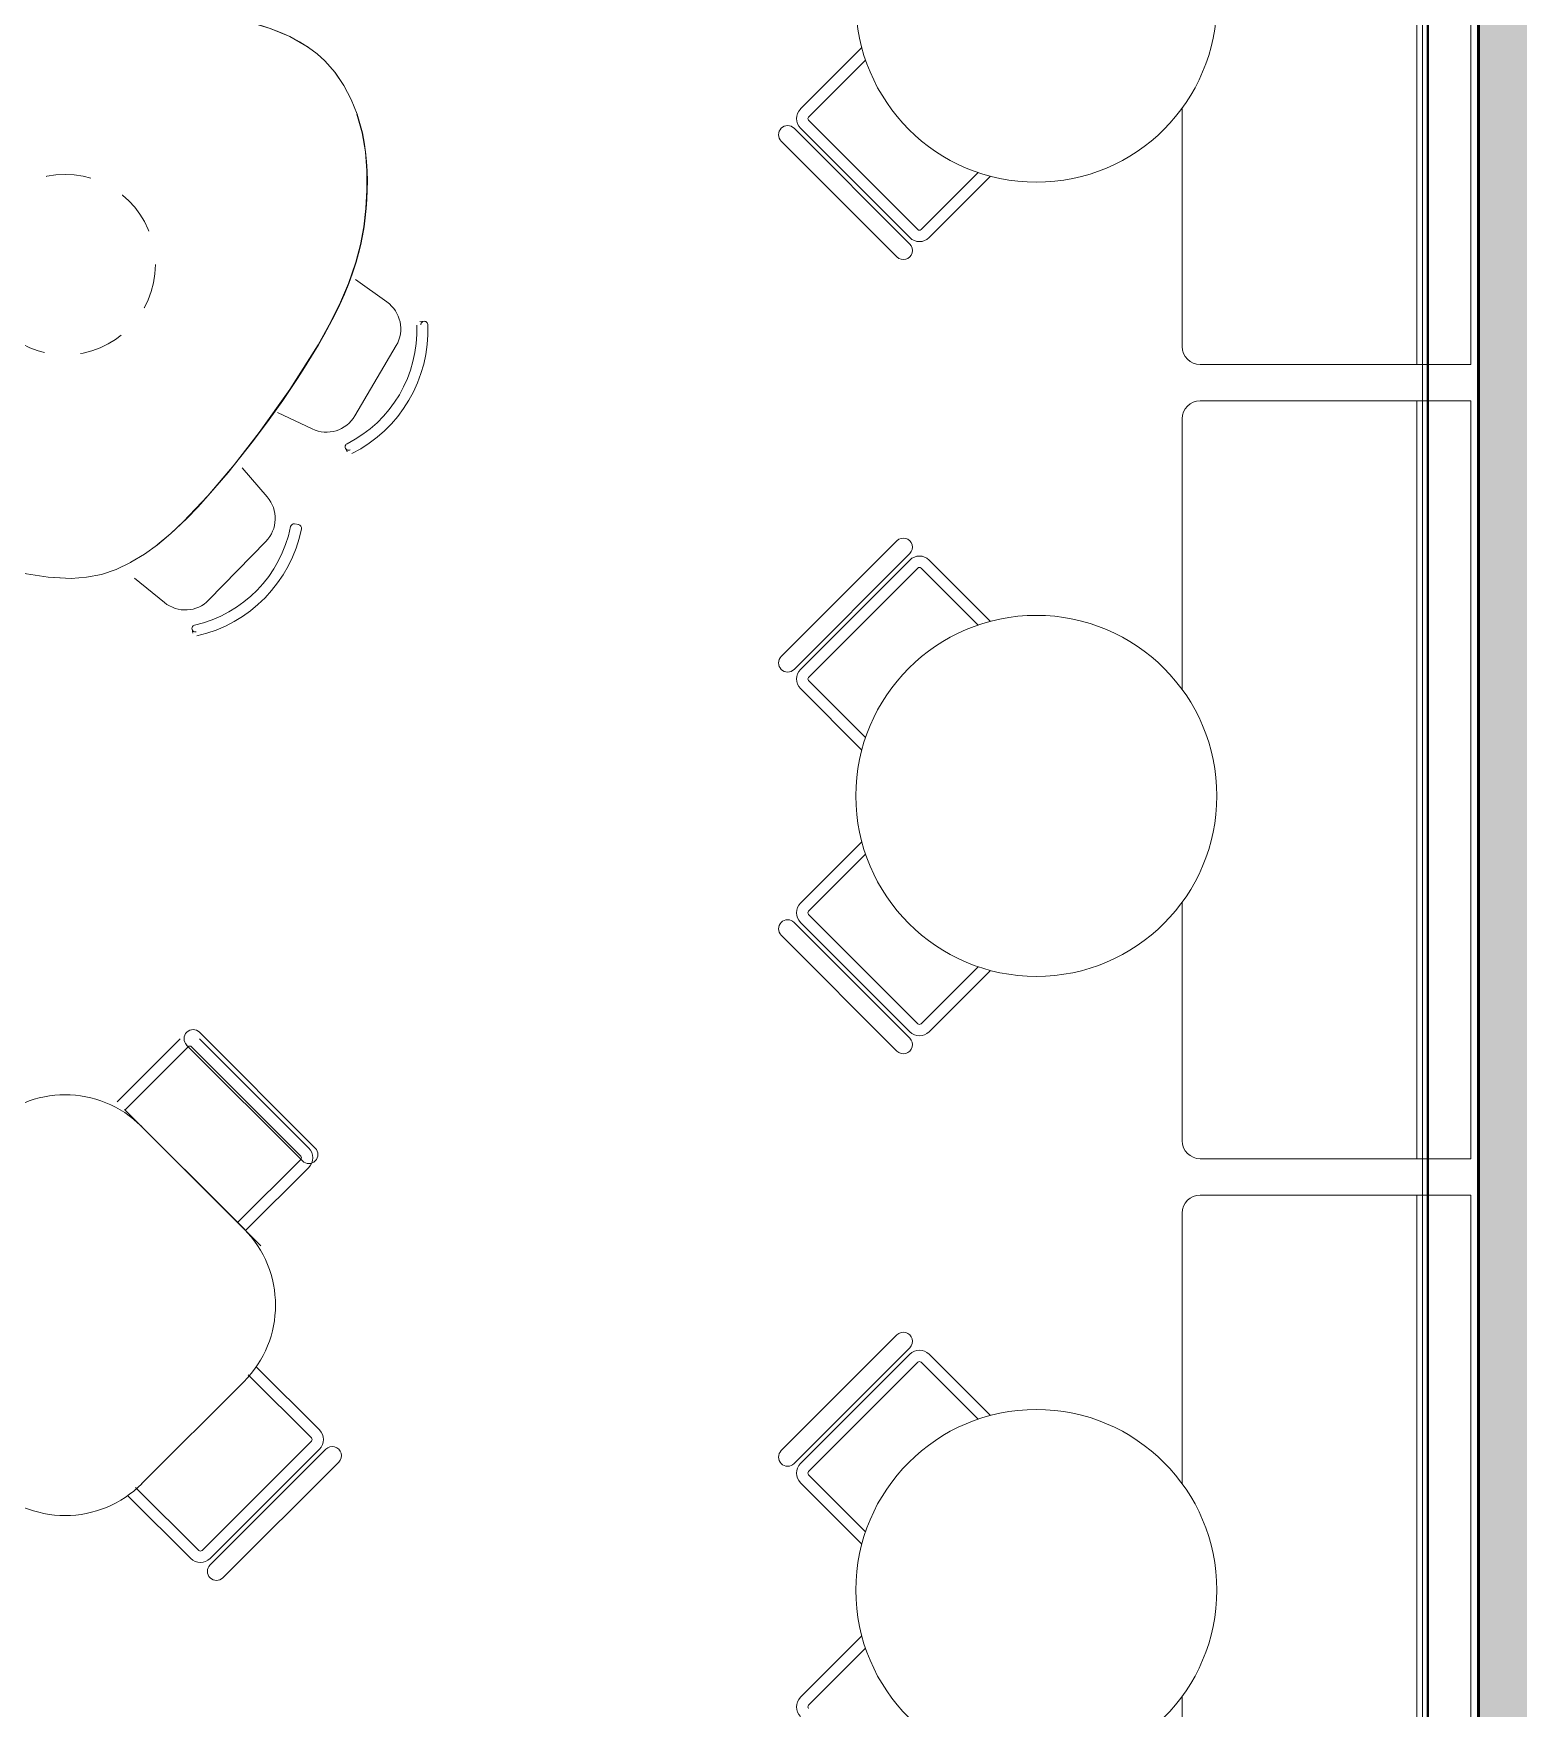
# Model space of a CAD drawing. Extents: x -14.2 to 52.3, y 3.7 to 90.9.
# Drawn here: x 24.349 to 28.463, y 20.993 to 25.633 of the extents above; entities that cross this region are included whole.
import ezdxf

# ---------------------------------------------------------------- set-up
doc = ezdxf.new("R2010")
doc.units = 0
doc.linetypes.add('limpo_PINI-PSG-PE-0102-LAZ-R00$0$IMPORT-HIDDEN2 _2_', pattern=[187.5, 125, -62.5])
for name, color, linetype, lineweight in [('limpo_PINI-PSG-PE-0102-LAZ-R00$0$- LAYOUT', 135, 'Continuous', 5), ('limpo_PINI-PSG-PE-0102-LAZ-R00$0$A-WALL', 1, 'Continuous', 5), ('limpo_PINI-PSG-PE-0102-LAZ-R00$0$A-WALL-FNSH', 1, 'Continuous', 40), ('limpo_PINI-PSG-PE-0102-LAZ-R00$0$ARQ_MOBILIÁRIO', 135, 'Continuous', 5), ('limpo_PINI-PSG-PE-0102-LAZ-R00$0$LAYOUT_AMB_LAZ_dwg', 8, 'Continuous', 5), ('limpo_PINI-PSG-PE-0102-LAZ-R00$0$S-COLS', 52, 'Continuous', 5)]:
    doc.layers.add(name, color=color, linetype=linetype, lineweight=lineweight)
doc.layers.add('limpo_PINI-PSG-PE-0102-LAZ-R00$0$XR_ARQT', color=7, linetype='Continuous')
doc.layers.add('XR_ARQT', color=7, linetype='Continuous')

# ---------------------------------------------------------------- blocks, each defined once
blk = doc.blocks.new('limpo_PINI-PSG-PE-0102-LAZ-R00$0$PINI-EST-PE-1101-TQR-R20_rvt-1-5PPE_008_LAZER__P_A_0_09_')
at = {"layer": 'limpo_PINI-PSG-PE-0102-LAZ-R00$0$S-COLS'}
blk.add_hatch(color=8, dxfattribs=at).paths.add_polyline_path([(19950, -4035), (20350, -4035), (20350, 2435), (18850, 2435), (18850, 2035), (19950, 2035), (19950, -2557.5)])
at = {"layer": 'limpo_PINI-PSG-PE-0102-LAZ-R00$0$S-COLS', "color": 7, "lineweight": 50}
blk.add_line((19950, 2035), (19950, -4035), dxfattribs=at)
blk = doc.blocks.new('limpo_PINI-PSG-PE-0102-LAZ-R00$0$LAYOUT_AMB_LAZ_dwg-2867451-5PPE_008_LAZER__P_A_0_09_')
at = {"layer": 'limpo_PINI-PSG-PE-0102-LAZ-R00$0$- LAYOUT', "color": 9}
for p, q in [((33860.9, 19110.1), (33774.2, 19171.7)), ((33963.9, 19056.4), (33952.4, 19055.6)), ((33772.3, 18794.3), (33886.7, 18989.2)), ((33558.1, 18803.8), (33654.1, 18758.1)), ((33746.2, 18704.7), (33751.1, 18694.3)), ((33529.3, 18569.8), (33459.9, 18650.3)), ((33616.5, 18493), (33605.1, 18495)), ((33367.8, 18284.3), (33525.5, 18446.2)), ((33162.1, 18344.7), (33244.4, 18277.4)), ((33321.1, 18203.5), (33323.4, 18192.2))]:
    blk.add_line(p, q, dxfattribs=at)
at = {"layer": 'limpo_PINI-PSG-PE-0102-LAZ-R00$0$- LAYOUT', "color": 9, "flags": 128}
blk.add_lwpolyline([(33565.9, 19856.8), (33537.2, 19867.9), (33480.1, 19884.8), (33509.8, 19876.5), (33537.2, 19867.9), (33592.1, 19845.1)], close=True, dxfattribs=at)
for points in [[(33762.3, 19670.7), (33742, 19709.6), (33717.6, 19745.7), (33688.9, 19778.2), (33667.3, 19797.7), (33643.9, 19815.1), (33619.1, 19830.8), (33592.1, 19845.1), (33643, 19815.6)], [(33716.8, 19746.1), (33741.3, 19709.9), (33761.6, 19671)], [(32986.1, 18344.1), (32955.6, 18345.3), (32922.2, 18347.2), (32986.1, 18344.1), (33028.5, 18347.1), (33069.9, 18355.1), (33111.1, 18369), (33150.6, 18388), (33151.9, 18388.7), (33189.5, 18411.6), (33225.3, 18437.5), (33242.9, 18451.7), (33261.9, 18468.4), (33275.6, 18480.3), (33306.7, 18510.4), (33336.7, 18541.6), (33365.8, 18573.6), (33384.4, 18594.8), (33402.7, 18616.2), (33420.9, 18637.8), (33438.8, 18659.6), (33456.5, 18681.6), (33474, 18703.7), (33491.3, 18726), (33508.4, 18748.5), (33530.1, 18777.8), (33551.5, 18807.4), (33572.6, 18837.3), (33593.2, 18867.5), (33613.3, 18897.9), (33633, 18928.7), (33652.3, 18959.9), (33671, 18991.4), (33686.7, 19018.8), (33701.9, 19046.5), (33716.5, 19074.5), (33730.3, 19102.9), (33743.2, 19131.6), (33755.2, 19160.7), (33766, 19190.1), (33775.6, 19220), (33782.4, 19244.3), (33788.3, 19268.8), (33793.3, 19293.5), (33797.5, 19318.4), (33800.9, 19343.4), (33803.5, 19368.6), (33805.4, 19393.9), (33806.4, 19419.2), (33806.8, 19445.9), (33806.2, 19472.7), (33804.6, 19499.3), (33801.9, 19525.9), (33798, 19552.3), (33792.9, 19578.4), (33786.4, 19604.3), (33778.5, 19629.9), (33762.3, 19670.7)], [(33777.8, 19630.2), (33792.2, 19578.7), (33801.2, 19526.1), (33805.4, 19472.9), (33805.7, 19419.3), (33802.8, 19368.7), (33796.8, 19318.4), (33787.5, 19268.8), (33774.9, 19220), (33754.4, 19160.6), (33729.5, 19102.8), (33701.1, 19046.4), (33670.2, 18991.2), (33592.3, 18867.1), (33507.4, 18748.1), (33437.8, 18659.1), (33364.7, 18573.1), (33297.6, 18501.9), (33261.9, 18468.4), (33224.1, 18436.8)], [(32189.2, 19273.9), (32198.2, 19225.8), (32210, 19178.4), (32237.6, 19095.8), (32271.7, 19015.6), (32329.5, 18902.5), (32392.9, 18792.6), (32441.9, 18711.9), (32494, 18632.6), (32537.8, 18573.2), (32585.7, 18517.1), (32638.5, 18466.4), (32667, 18443.7), (32697, 18423.2), (32749.1, 18394.8), (32804.7, 18372.7), (32862.6, 18356.9), (32922.2, 18347.2)]]:
    blk.add_lwpolyline(points, dxfattribs=at)
at = {"layer": 'limpo_PINI-PSG-PE-0102-LAZ-R00$0$- LAYOUT', "color": 9, "linetype": 'limpo_PINI-PSG-PE-0102-LAZ-R00$0$IMPORT-HIDDEN2 _2_'}
blk.add_circle((32969.4, 19213.3), 250, dxfattribs=at)
at = {"layer": 'limpo_PINI-PSG-PE-0102-LAZ-R00$0$- LAYOUT', "color": 9}
for centre, radius, start, end in [((33807.9, 19035.5), 91.5, 329.5639, 54.5942), ((33592.9, 19030.8), 351, 296.6939, 2.4339), ((33592.9, 19030.8), 381.5, 296.6472, 2.4806), ((33964.5, 19046.9), 9.5, 2.4806, 183.3465), ((33693.4, 18840.7), 91.5, 244.5337, 329.5639), ((33754.8, 18708.7), 9.5, 116.6939, 297.9381), ((33460, 18510), 91.5, 315.7397, 40.7699), ((33250.1, 18556.8), 351, 282.8697, 348.6097), ((33250.1, 18556.8), 381.5, 282.823, 348.6564), ((33603.5, 18485.6), 9.5, 80.12, 168.6097), ((33614.8, 18483.6), 9.5, 348.6564, 80.12), ((33302.3, 18348.2), 91.5, 230.7094, 315.7397), ((33330.4, 18205.4), 9.5, 102.8697, 283.6141)]:
    blk.add_arc(centre, radius, start, end, dxfattribs=at)
at = {"layer": 'limpo_PINI-PSG-PE-0102-LAZ-R00$0$ARQ_MOBILIÁRIO', "color": 9}
for p, q in [((36714.3, 21035.8), (36714.3, 18936.4)), ((35176.7, 19814.4), (35006.7, 19644.5)), ((35187, 19780.2), (35029, 19622.2)), ((36064.3, 19647.1), (36064.3, 18986.4)), ((35309.7, 19270.3), (34988.9, 19591)), ((35006.7, 19591), (35309.7, 19288.1)), ((35029, 19613.3), (35331.9, 19310.4)), ((34953.3, 19555.4), (35274, 19234.6)), ((35340.9, 19310.4), (35498.8, 19468.3)), ((36714.3, 18835.8), (36714.3, 16736.4)), ((36064.3, 18785.8), (36064.3, 18036)), ((35274, 18448.5), (34953.3, 18127.8)), ((34988.9, 18092.1), (35309.7, 18412.9)), ((35309.7, 18395), (35006.7, 18092.1)), ((35533.1, 18225.1), (35363.1, 18395)), ((35331.9, 18372.8), (35029, 18069.8)), ((35498.8, 18214.8), (35340.9, 18372.8)), ((35029, 18060.9), (35187, 17903)), ((35176.7, 17614.4), (35006.7, 17444.5)), ((35187, 17580.2), (35029, 17422.2)), ((35029, 17413.3), (35331.9, 17110.4)), ((36064.3, 17447.1), (36064.3, 16786.4)), ((34953.3, 17355.4), (35274, 17034.6)), ((35309.7, 17070.3), (34988.9, 17391)), ((35006.7, 17391), (35309.7, 17088.1)), ((35340.9, 17110.4), (35498.8, 17268.3)), ((33341.9, 17086.9), (33662.6, 16766.1)), ((33113.2, 16893.9), (33288.1, 17068.8)), ((33135.5, 16871.6), (33310.4, 17046.5)), ((33627, 16730.5), (33306.2, 17051.2)), ((33319.3, 17046.5), (33622.2, 16743.6)), ((33341.6, 17068.8), (33644.5, 16765.8)), ((33464.3, 16542.8), (33134, 16873.2)), ((33181.5, 16825.6), (33511.9, 16495.2)), ((33622.2, 16734.7), (33447.3, 16559.8)), ((36714.3, 16635.8), (36714.3, 14536.4)), ((36064.3, 16585.8), (36064.3, 15836)), ((35274, 16248.5), (34953.3, 15927.8)), ((34988.9, 15892.1), (35309.7, 16212.9)), ((35309.7, 16195), (35006.7, 15892.1)), ((35533.1, 16025.1), (35363.1, 16195)), ((35331.9, 16172.8), (35029, 15869.8)), ((35498.8, 16014.8), (35340.9, 16172.8)), ((33181.5, 15835.7), (33464.3, 16118.5)), ((33651.7, 15963), (33476.8, 16137.9)), ((33348.7, 15651.1), (33651.7, 15954.1)), ((33371, 15628.9), (33673.9, 15931.8)), ((33691.8, 15931.8), (33371, 15611)), ((33406.7, 15575.4), (33727.4, 15896.1)), ((33164.9, 15826), (33339.8, 15651.1)), ((35029, 15860.9), (35187, 15703)), ((33142.7, 15803.7), (33317.6, 15628.9)), ((35176.7, 15414.4), (35006.7, 15244.5)), ((35187, 15380.2), (35029, 15222.2)), ((36064.3, 15247.1), (36064.3, 14586.4))]:
    blk.add_line(p, q, dxfattribs=at)
at = {"layer": 'limpo_PINI-PSG-PE-0102-LAZ-R00$0$ARQ_MOBILIÁRIO', "color": 9, "flags": 128}
for points in [[(36114.3, 18936.4), (36864.3, 18936.4), (36864.3, 21035.8), (36114.3, 21035.8)], [(35533, 19458), (35363.1, 19288.1), (35533, 19458)], [(36114.3, 16736.4), (36864.3, 16736.4), (36864.3, 18835.8), (36114.3, 18835.8)], [(35176.7, 17868.7), (35006.7, 18038.7), (35176.7, 17868.7)], [(35533, 17258), (35363.1, 17088.1), (35533, 17258)], [(33469.6, 16537.5), (33644.5, 16712.4), (33469.6, 16537.5)], [(36114.3, 14536.4), (36864.3, 14536.4), (36864.3, 16635.8), (36114.3, 16635.8)], [(33499, 16160.1), (33673.9, 15985.2), (33499, 16160.1)], [(35176.7, 15668.7), (35006.7, 15838.7), (35176.7, 15668.7)]]:
    blk.add_lwpolyline(points, dxfattribs=at)
at = {"layer": 'limpo_PINI-PSG-PE-0102-LAZ-R00$0$ARQ_MOBILIÁRIO', "color": 9}
for centre in [(35660.2, 19941.6), (35660.2, 17741.6), (35660.2, 15541.6)]:
    blk.add_circle(centre, 500, dxfattribs=at)
for centre, radius, start, end in [((35033.5, 19617.7), 37.8, 135.0009, 225.0009), ((34971.1, 19573.2), 25.2, 45.0008, 225.0008), ((35033.5, 19617.7), 6.3, 135.0008, 225.0008), ((35336.4, 19314.8), 6.3, 225.0009, 315.0009), ((35291.9, 19252.5), 25.2, 225.0008, 45.0008), ((35336.4, 19314.8), 37.8, 225.0009, 315.0009), ((36114.3, 18986.4), 50, 180, 270), ((36114.3, 18785.8), 50, 90, 180), ((35291.8, 18430.7), 25.2, 315.0008, 135.0008), ((35336.4, 18368.3), 37.8, 45.0009, 135.0009), ((35336.4, 18368.3), 6.3, 45.0008, 135.0008), ((34971.1, 18109.9), 25.2, 135.0008, 315.0008), ((35033.5, 18065.4), 37.8, 135.0009, 225.0009), ((35033.5, 18065.4), 6.3, 135.0009, 225.0009), ((35033.5, 17417.7), 37.8, 135.0009, 225.0009), ((35033.5, 17417.7), 6.3, 135.0008, 225.0008), ((34971.1, 17373.2), 25.2, 45.0008, 225.0008), ((33324.1, 17069.1), 25.2, 44.9991, 224.9991), ((35336.4, 17114.8), 37.8, 225.0009, 315.0009), ((35336.4, 17114.8), 6.3, 225.0009, 315.0009), ((33314.9, 17042), 6.3, 44.9992, 134.9992), ((35291.9, 17052.5), 25.2, 225.0008, 45.0008), ((32969.4, 16613.5), 300, 45, 135), ((33644.8, 16748.3), 25.2, 224.9992, 44.9992), ((33617.8, 16739.1), 37.8, 314.9991, 44.9991), ((36114.3, 16786.4), 50, 180, 270), ((33617.8, 16739.1), 6.3, 314.9992, 44.9992), ((36114.3, 16585.8), 50, 90, 180), ((33252.2, 16330.6), 300, 315, 45), ((35291.8, 16230.7), 25.2, 315.0008, 135.0008), ((35336.4, 16168.3), 37.8, 45.0009, 135.0009), ((35336.4, 16168.3), 6.3, 45.0008, 135.0008), ((33647.2, 15958.5), 6.3, 315.0009, 45.0009), ((33647.2, 15958.5), 37.8, 315.0009, 45.0009), ((33709.6, 15914), 25.2, 315.0008, 135.0008), ((34971.1, 15909.9), 25.2, 135.0008, 315.0008), ((35033.5, 15865.4), 37.8, 135.0009, 225.0009), ((35033.5, 15865.4), 6.3, 135.0009, 225.0009), ((32969.4, 16047.8), 300, 224.9964, 315.0064), ((33344.3, 15655.6), 6.3, 225.0008, 315.0008), ((33344.3, 15655.6), 37.8, 225.0008, 315.0008), ((33388.8, 15593.2), 25.2, 135.0009, 315.0009), ((35033.5, 15217.7), 37.8, 135.0009, 225.0009), ((35033.5, 15217.7), 6.3, 135.0008, 225.0008)]:
    blk.add_arc(centre, radius, start, end, dxfattribs=at)
blk = doc.blocks.new('limpo_PINI-PSG-PE-0102-LAZ-R00$0$A$C745163c0')
at = {"layer": 'limpo_PINI-PSG-PE-0102-LAZ-R00$0$A-WALL', "color": 170, "lineweight": 40}
for p, q in [((14130, 4550), (14130, -6250)), ((14270, -6250), (14270, 4550))]:
    blk.add_line(p, q, dxfattribs=at)
at = {"layer": 'limpo_PINI-PSG-PE-0102-LAZ-R00$0$A-WALL-FNSH', "lineweight": 5}
blk.add_line((14115, 4535), (14115, -6265), dxfattribs=at)
at = {"lineweight": 5}
blk.add_blockref('limpo_PINI-PSG-PE-0102-LAZ-R00$0$PINI-EST-PE-1101-TQR-R20_rvt-1-5PPE_008_LAZER__P_A_0_09_', (-5680, 2515), dxfattribs=at)
at = {"layer": 'limpo_PINI-PSG-PE-0102-LAZ-R00$0$LAYOUT_AMB_LAZ_dwg', "color": 9}
blk.add_blockref('limpo_PINI-PSG-PE-0102-LAZ-R00$0$LAYOUT_AMB_LAZ_dwg-2867451-5PPE_008_LAZER__P_A_0_09_', (-22615.1, -15829.6), dxfattribs=at)
blk = doc.blocks.new('limpo_PINI-PSG-PE-0102-LAZ-R00')
at = {"layer": 'limpo_PINI-PSG-PE-0102-LAZ-R00$0$XR_ARQT', "xscale": 0.001000000000038553, "yscale": 0.001000000000038553, "zscale": 0.001000000000038553}
blk.add_blockref('limpo_PINI-PSG-PE-0102-LAZ-R00$0$A$C745163c0', (14.124, 21.592), dxfattribs=at)

msp = doc.modelspace()

# ---------------------------------------------------------------- block references
at = {"layer": 'XR_ARQT'}
msp.add_blockref('limpo_PINI-PSG-PE-0102-LAZ-R00', (-0.0418, 0.017), dxfattribs=at)

doc.saveas('drawing.dxf')
